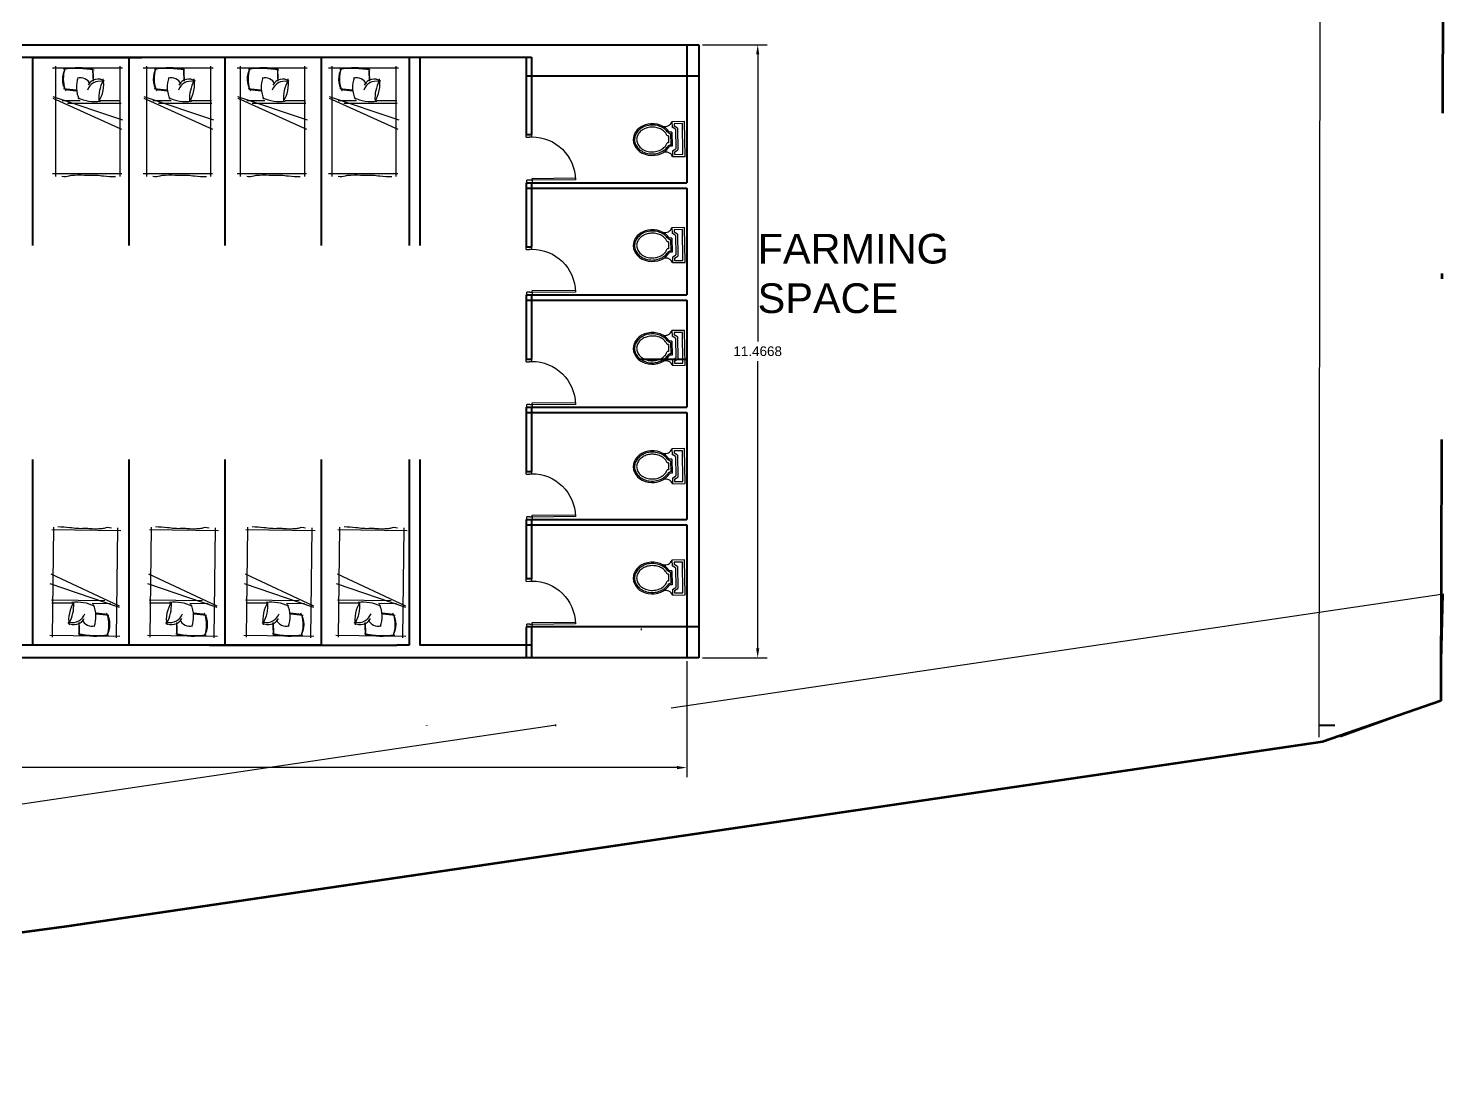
# Model space of a CAD drawing. Header units: metres. Extents: x -353 to 1688, y -477 to 135.
# Drawn here: x 529.86 to 556.46, y -219.18 to -199.3 of the extents above; entities that cross this region are included whole.
import ezdxf

# ---------------------------------------------------------------- set-up
doc = ezdxf.new("R2010")
doc.units = ezdxf.units.M
doc.header["$MEASUREMENT"] = 0
doc.linetypes.add('ACAD_ISO04W100', pattern=[30, 24, -3, 0, -3])
for name, color, linetype, lineweight in [('DIMENSION', 240, 'Continuous', 40), ('SITE BOUNDARY', 6, 'ACAD_ISO04W100', 60), ('WALL', 2, 'Continuous', 40)]:
    doc.layers.add(name, color=color, linetype=linetype, lineweight=lineweight)
doc.layers.add('door space', color=1, linetype='Continuous')
doc.layers.add('ID-LOOSE2', color=8, linetype='Continuous')
doc.layers.add('FURNITURE', color=130, linetype='Continuous', plot=False)
doc.layers.add('TEXT', color=141, linetype='Continuous', plot=False)
doc.styles.get("Standard").update_dxf_attribs({"font": 'arial.ttf'})
doc.dimstyles.new('Annotative', dxfattribs={"dimscale": 0, "dimtxt": 0.18, "dimasz": 0.18, "dimexe": 0.18, "dimexo": 0.0625, "dimgap": 0.09, "dimtad": 0, "dimtih": 1, "dimtoh": 1, "dimdec": 4, "dimzin": 0, "dimdsep": 46, "dimtxsty": 'Standard', "dimcen": 0.09, "dimadec": 0, "dimazin": 0, "dimtfac": 1, "dimtdec": 4, "dimtofl": 0, "dimtmove": 0, "dimatfit": 3, "dimfxl": 1, "dimtolj": 1, "dimtzin": 0, "dimarcsym": 0})

# ---------------------------------------------------------------- blocks, each defined once
blk = doc.blocks.new('A$C50846A53')
at = {"linetype": 'Continuous'}
for p, q in [((0, 0.74), (0, 0.56)), ((0.5, 0.74), (0, 0.74)), ((0.47, 0.71), (0.03, 0.71)), ((0.03, 0.71), (0.03, 0.59)), ((0.093, 0.64), (0.063, 0.59)), ((0.093, 0.64), (0.407, 0.64)), ((0.437, 0.59), (0.407, 0.64)), ((0.47, 0.59), (0.47, 0.71)), ((0.5, 0.56), (0.5, 0.74)), ((0, 0.56), (0.08, 0.56)), ((0.03, 0.59), (0.063, 0.59)), ((0.11, 0.61), (0.08, 0.56)), ((0.11, 0.61), (0.39, 0.61)), ((0.15, 0.557), (0.15, 0.52)), ((0.15, 0.557), (0.351, 0.557)), ((0.17, 0.537), (0.332, 0.537)), ((0.2, 0.507), (0.2, 0.488)), ((0.2, 0.507), (0.301, 0.507)), ((0.301, 0.507), (0.301, 0.488)), ((0.351, 0.557), (0.351, 0.52)), ((0.42, 0.56), (0.39, 0.61)), ((0.42, 0.56), (0.5, 0.56)), ((0.437, 0.59), (0.47, 0.59))]:
    blk.add_line(p, q, dxfattribs=at)
for centre, radius, start, end in [((-0.039, 0.461), 0.106, 344.642, 68.7339), ((0.11, 0.542), 0.06, 306.0032, 355.4798), ((0.391, 0.542), 0.06, 184.5202, 233.9959), ((0.539, 0.461), 0.106, 111.2661, 195.358)]:
    blk.add_arc(centre, radius, start, end, dxfattribs=at)
blk.add_ellipse((0.251, 0.274), major_axis=(0, 0.274), ratio=0.828948, start_param=0.459479, end_param=5.823706, dxfattribs=at)
for points, knots in [([(0.145, 0.493), (0.144, 0.492), (0.143, 0.491), (0.132, 0.483), (0.123, 0.475), (0.106, 0.457), (0.098, 0.447), (0.084, 0.426), (0.077, 0.415), (0.066, 0.391), (0.061, 0.378), (0.053, 0.352), (0.05, 0.339), (0.045, 0.311), (0.044, 0.298), (0.043, 0.27), (0.043, 0.256), (0.046, 0.228), (0.049, 0.215), (0.055, 0.188), (0.059, 0.175), (0.069, 0.15), (0.075, 0.138), (0.088, 0.116), (0.095, 0.105), (0.111, 0.085), (0.12, 0.077), (0.138, 0.06), (0.147, 0.053), (0.167, 0.041), (0.178, 0.036), (0.199, 0.028), (0.209, 0.025), (0.231, 0.021), (0.242, 0.02), (0.264, 0.02), (0.275, 0.021), (0.297, 0.026), (0.307, 0.029), (0.328, 0.038), (0.338, 0.044), (0.358, 0.057), (0.367, 0.064), (0.385, 0.081), (0.394, 0.09), (0.409, 0.11), (0.416, 0.121), (0.429, 0.144), (0.434, 0.156), (0.444, 0.181), (0.448, 0.194), (0.454, 0.221), (0.456, 0.235), (0.458, 0.262), (0.458, 0.276), (0.457, 0.304), (0.455, 0.318), (0.45, 0.345), (0.447, 0.358), (0.438, 0.384), (0.433, 0.396), (0.421, 0.42), (0.414, 0.431), (0.399, 0.452), (0.391, 0.461), (0.374, 0.479), (0.365, 0.486), (0.356, 0.493)], [0.542145, 0.542145, 0.542145, 0.542145, 0.562703, 0.562703, 0.724661, 0.724661, 0.886619, 0.886619, 1.048577, 1.048577, 1.210535, 1.210535, 1.372493, 1.372493, 1.534451, 1.534451, 1.696409, 1.696409, 1.858367, 1.858367, 2.020325, 2.020325, 2.182283, 2.182283, 2.344241, 2.344241, 2.506199, 2.506199, 2.668157, 2.668157, 2.830115, 2.830115, 2.992073, 2.992073, 3.154031, 3.154031, 3.315989, 3.315989, 3.477947, 3.477947, 3.639905, 3.639905, 3.801863, 3.801863, 3.963821, 3.963821, 4.125779, 4.125779, 4.287737, 4.287737, 4.449695, 4.449695, 4.611653, 4.611653, 4.773611, 4.773611, 4.935569, 4.935569, 5.097526, 5.097526, 5.259484, 5.259484, 5.421442, 5.421442, 5.5834, 5.5834, 5.741045, 5.741045, 5.741045, 5.741045]), ([(0.2, 0.488), (0.17, 0.474), (0.164, 0.47), (0.151, 0.46), (0.144, 0.454), (0.13, 0.439), (0.123, 0.431), (0.111, 0.413), (0.106, 0.404), (0.096, 0.384), (0.091, 0.373), (0.084, 0.352), (0.081, 0.34), (0.076, 0.317), (0.075, 0.305), (0.073, 0.282), (0.073, 0.27), (0.074, 0.246), (0.076, 0.234), (0.08, 0.211), (0.083, 0.2), (0.09, 0.178), (0.095, 0.167), (0.104, 0.147), (0.11, 0.138), (0.122, 0.12), (0.128, 0.112), (0.142, 0.097), (0.149, 0.09), (0.165, 0.078), (0.173, 0.073), (0.189, 0.064), (0.197, 0.06), (0.214, 0.055), (0.222, 0.053), (0.239, 0.05), (0.248, 0.05), (0.266, 0.051), (0.276, 0.052), (0.296, 0.057), (0.306, 0.061), (0.325, 0.071), (0.335, 0.077), (0.353, 0.091), (0.361, 0.099), (0.377, 0.117), (0.384, 0.127), (0.398, 0.149), (0.404, 0.161), (0.414, 0.185), (0.418, 0.198), (0.424, 0.225), (0.426, 0.239), (0.428, 0.267), (0.428, 0.281), (0.426, 0.309), (0.424, 0.323), (0.418, 0.349), (0.414, 0.363), (0.404, 0.387), (0.398, 0.399), (0.385, 0.421), (0.378, 0.431), (0.362, 0.449), (0.353, 0.458), (0.338, 0.469), (0.332, 0.474), (0.301, 0.488)], [0.459479, 0.459479, 0.459479, 0.459479, 0.567422, 0.567422, 0.720865, 0.720865, 0.874307, 0.874307, 1.02775, 1.02775, 1.181192, 1.181192, 1.334635, 1.334635, 1.488077, 1.488077, 1.64152, 1.64152, 1.794963, 1.794963, 1.948405, 1.948405, 2.101848, 2.101848, 2.25529, 2.25529, 2.408733, 2.408733, 2.562175, 2.562175, 2.715618, 2.715618, 2.86906, 2.86906, 3.022503, 3.022503, 3.175946, 3.175946, 3.356457, 3.356457, 3.536968, 3.536968, 3.717479, 3.717479, 3.89799, 3.89799, 4.078501, 4.078501, 4.259012, 4.259012, 4.439523, 4.439523, 4.620035, 4.620035, 4.800546, 4.800546, 4.981057, 4.981057, 5.161568, 5.161568, 5.342079, 5.342079, 5.52259, 5.52259, 5.703101, 5.703101, 5.823706, 5.823706, 5.823706, 5.823706])]:
    blk.add_open_spline(points, degree=3, knots=knots, dxfattribs=at)
blk = doc.blocks.new('*D123')
at = {"layer": 'Defpoints', "color": 0, "transparency": 16777216}
for p in [(542.401, -199.603), (543.499, -199.603), (542.401, -211.07)]:
    blk.add_point(p, dxfattribs=at)
at = {"layer": 'DIMENSION', "color": 0, "lineweight": -2, "transparency": 16777216}
for p, q in [((542.464, -199.603), (543.679, -199.603)), ((543.499, -199.783), (543.499, -205.154)), ((543.499, -210.89), (543.499, -205.518)), ((542.464, -211.07), (543.679, -211.07))]:
    blk.add_line(p, q, dxfattribs=at)
at = {"layer": 'DIMENSION', "color": 0, "transparency": 16777216}
for points in [[(543.469, -199.783), (543.529, -199.783), (543.499, -199.603)], [(543.469, -210.89), (543.529, -210.89), (543.499, -211.07)]]:
    blk.add_solid(points, dxfattribs=at)
at = {"layer": 'DIMENSION', "color": 0, "transparency": 16777216, "insert": (543.499, -205.336), "char_height": 0.18, "attachment_point": 5}
blk.add_mtext('\\A1;11.4668', dxfattribs=at)
blk = doc.blocks.new('*D124')
at = {"layer": 'Defpoints', "color": 0, "transparency": 16777216}
for p in [(511.518, -211.07), (542.171, -211.07), (511.518, -213.124)]:
    blk.add_point(p, dxfattribs=at)
at = {"layer": 'DIMENSION', "color": 0, "lineweight": -2, "transparency": 16777216}
for p, q in [((511.518, -211.132), (511.518, -213.304)), ((542.171, -211.132), (542.171, -213.304)), ((511.698, -213.124), (526.329, -213.124)), ((541.991, -213.124), (527.361, -213.124))]:
    blk.add_line(p, q, dxfattribs=at)
at = {"layer": 'DIMENSION', "color": 0, "transparency": 16777216}
for points in [[(511.698, -213.094), (511.698, -213.154), (511.518, -213.124)], [(541.991, -213.094), (541.991, -213.154), (542.171, -213.124)]]:
    blk.add_solid(points, dxfattribs=at)
at = {"layer": 'DIMENSION', "color": 0, "transparency": 16777216, "insert": (526.845, -213.124), "char_height": 0.18, "attachment_point": 5}
blk.add_mtext('\\A1;30.6531', dxfattribs=at)

msp = doc.modelspace()

# ---------------------------------------------------------------- linework, layer by layer
for p, q in [((553.9991, -212.55204), (554.08128, -149.4325)), ((556.32822, -209.87814), (541.88049, -212.01333)), ((556.27424, -211.87742), (556.32822, -209.87814)), ((541.32207, -210.51867), (541.32207, -210.55266)), ((556.27424, -211.87742), (554.39145, -212.55204)), ((539.72992, -212.33116), (506.49235, -217.24324))]:
    msp.add_line(p, q)
at = {"layer": 'door space'}
for p, q in [((539.1715, -201.28286), (539.27149, -201.28185)), ((539.172, -201.33285), (539.1715, -201.28286)), ((539.172, -201.33285), (539.232, -201.33225)), ((539.23195, -201.32725), (539.27195, -201.32685)), ((539.23195, -201.32725), (539.232, -201.33225)), ((539.27149, -201.28185), (539.27195, -201.32685)), ((539.24003, -202.13221), (539.18003, -202.13281)), ((539.18053, -202.18281), (539.18003, -202.13281)), ((539.24003, -202.13221), (539.24008, -202.13721)), ((539.28008, -202.13681), (539.24008, -202.13721)), ((539.27972, -202.10181), (540.08968, -202.09368)), ((539.28008, -202.13681), (539.27972, -202.10181)), ((540.09003, -202.12868), (539.28008, -202.13681)), ((539.28008, -202.13681), (539.28053, -202.18181)), ((539.28053, -202.18181), (539.18053, -202.18281)), ((539.1715, -203.38286), (539.27149, -203.38185)), ((539.172, -203.43285), (539.1715, -203.38286)), ((539.172, -203.43285), (539.232, -203.43225)), ((539.23195, -203.42725), (539.27195, -203.42685)), ((539.23195, -203.42725), (539.232, -203.43225)), ((539.27149, -203.38185), (539.27195, -203.42685)), ((539.24003, -204.23221), (539.18003, -204.23281)), ((539.18053, -204.28281), (539.18003, -204.23281)), ((539.24003, -204.23221), (539.24008, -204.23721)), ((539.28008, -204.23681), (539.24008, -204.23721)), ((539.27972, -204.20181), (540.08968, -204.19368)), ((539.28008, -204.23681), (539.27972, -204.20181)), ((540.09003, -204.22868), (539.28008, -204.23681)), ((539.28008, -204.23681), (539.28053, -204.28181)), ((539.28053, -204.28181), (539.18053, -204.28281)), ((539.1715, -205.48286), (539.27149, -205.48185)), ((539.172, -205.53285), (539.1715, -205.48286)), ((539.172, -205.53285), (539.232, -205.53225)), ((539.23195, -205.52725), (539.27195, -205.52685)), ((539.23195, -205.52725), (539.232, -205.53225)), ((539.27149, -205.48185), (539.27195, -205.52685)), ((539.24003, -206.33221), (539.18003, -206.33281)), ((539.18053, -206.38281), (539.18003, -206.33281)), ((539.28053, -206.38181), (539.18053, -206.38281)), ((539.24003, -206.33221), (539.24008, -206.33721)), ((539.28008, -206.33681), (539.24008, -206.33721)), ((539.27972, -206.30181), (540.08968, -206.29368)), ((539.28008, -206.33681), (539.27972, -206.30181)), ((540.09003, -206.32868), (539.28008, -206.33681)), ((539.28008, -206.33681), (539.28053, -206.38181)), ((539.1715, -207.58286), (539.27149, -207.58185)), ((539.172, -207.63285), (539.1715, -207.58286)), ((539.172, -207.63285), (539.232, -207.63225)), ((539.23195, -207.62725), (539.27195, -207.62685)), ((539.23195, -207.62725), (539.232, -207.63225)), ((539.27149, -207.58185), (539.27195, -207.62685)), ((539.24003, -208.43221), (539.18003, -208.43281)), ((539.18053, -208.48281), (539.18003, -208.43281)), ((539.28053, -208.48181), (539.18053, -208.48281)), ((539.24003, -208.43221), (539.24008, -208.43721)), ((539.28008, -208.43681), (539.24008, -208.43721)), ((539.27972, -208.40181), (540.08968, -208.39368)), ((539.28008, -208.43681), (539.27972, -208.40181)), ((540.09003, -208.42868), (539.28008, -208.43681)), ((539.28008, -208.43681), (539.28053, -208.48181)), ((539.1715, -209.58969), (539.27149, -209.58868)), ((539.172, -209.63969), (539.1715, -209.58969)), ((539.172, -209.63969), (539.232, -209.63908)), ((539.23195, -209.63408), (539.27195, -209.63368)), ((539.23195, -209.63408), (539.232, -209.63908)), ((539.27149, -209.58868), (539.27195, -209.63368)), ((539.24003, -210.43904), (539.18003, -210.43964)), ((539.18053, -210.48964), (539.18003, -210.43964)), ((539.28053, -210.48864), (539.18053, -210.48964)), ((539.24003, -210.43904), (539.24008, -210.44404)), ((539.28008, -210.44364), (539.24008, -210.44404)), ((539.27972, -210.40864), (540.08968, -210.40051)), ((539.28008, -210.44364), (539.27972, -210.40864)), ((540.09003, -210.43551), (539.28008, -210.44364)), ((539.28008, -210.44364), (539.28053, -210.48864))]:
    msp.add_line(p, q, dxfattribs=at)
at = {"layer": 'door space', "extrusion": (0, 0, -1)}
for centre in [(539.28008, -202.13681), (539.28008, -204.23681), (539.28008, -206.33681), (539.28008, -208.43681), (539.28008, -210.44364)]:
    msp.add_ellipse(centre, major_axis=(0.57848, -0.56698), ratio=1, start_param=3.92699082, end_param=5.49778714, dxfattribs=at)
at = {"layer": 'FURNITURE', "linetype": 'Continuous'}
for p, q in [((530.36698, -200.00451), (530.36698, -202.06625)), ((531.56698, -200.00451), (531.56698, -202.06625)), ((532.06611, -200.00451), (532.06611, -202.06625)), ((533.26611, -200.00451), (533.26611, -202.06625)), ((533.82225, -200.00451), (533.82225, -202.06625)), ((535.02225, -200.00451), (535.02225, -202.06625)), ((535.53279, -200.00451), (535.53279, -202.06625)), ((536.73279, -200.00451), (536.73279, -202.06625)), ((530.31788, -200.57289), (531.6198, -201.00463)), ((530.3183, -200.60192), (531.60274, -201.18225)), ((530.48943, -200.64415), (530.82799, -200.64415)), ((530.59179, -200.69495), (531.59347, -200.69495)), ((531.20478, -200.64415), (531.58391, -200.64415)), ((532.01701, -200.57289), (533.31893, -201.00463)), ((532.01742, -200.60192), (533.30187, -201.18225)), ((532.18855, -200.64415), (532.52712, -200.64415)), ((532.29092, -200.69495), (533.2926, -200.69495)), ((532.90391, -200.64415), (533.28304, -200.64415)), ((533.77316, -200.57289), (535.07508, -201.00463)), ((533.77357, -200.60192), (535.05802, -201.18225)), ((533.9447, -200.64415), (534.28327, -200.64415)), ((534.04707, -200.69495), (535.04875, -200.69495)), ((534.66006, -200.64415), (535.03918, -200.64415)), ((535.48369, -200.57289), (536.78561, -201.00463)), ((535.48411, -200.60192), (536.76856, -201.18225)), ((535.65524, -200.64415), (535.9938, -200.64415)), ((535.7576, -200.69495), (536.75928, -200.69495)), ((536.37059, -200.64415), (536.74972, -200.64415)), ((530.30895, -202.01155), (531.60397, -202.01155)), ((532.00808, -202.01155), (533.3031, -202.01155)), ((533.76423, -202.01155), (535.05925, -202.01155)), ((535.47476, -202.01155), (536.76978, -202.01155)), ((530.30895, -210.68478), (530.33255, -208.62317)), ((531.50887, -210.69852), (531.53247, -208.6369)), ((533.41643, -208.69227), (532.12149, -208.67745)), ((532.13551, -210.68478), (532.15911, -208.62317)), ((533.33544, -210.69852), (533.35903, -208.6369)), ((533.94084, -210.68478), (533.96444, -208.62317)), ((535.14076, -210.69852), (535.16436, -208.6369)), ((535.66121, -210.68478), (535.68481, -208.62317)), ((536.86113, -210.69852), (536.88473, -208.6369)), ((531.56439, -210.10169), (530.28667, -209.5067)), ((533.39095, -210.10169), (532.11323, -209.5067)), ((535.19628, -210.10169), (533.91855, -209.5067)), ((536.91665, -210.10169), (535.63893, -209.5067)), ((531.56447, -210.13073), (530.26758, -209.68412)), ((533.39103, -210.13073), (532.09414, -209.68412)), ((535.19636, -210.13073), (533.89947, -209.68412)), ((536.91673, -210.13073), (535.61984, -209.68412)), ((531.29197, -210.00554), (530.29036, -209.99408)), ((530.67844, -210.04932), (530.29934, -210.04499)), ((531.39375, -210.05751), (531.05521, -210.05364)), ((533.11854, -210.00554), (532.11693, -209.99408)), ((532.50501, -210.04932), (532.12591, -210.04499)), ((533.22032, -210.05751), (532.88177, -210.05364)), ((534.92386, -210.00554), (533.92225, -209.99408)), ((534.31033, -210.04932), (533.93123, -210.04499)), ((535.02564, -210.05751), (534.6871, -210.05364)), ((536.64423, -210.00554), (535.64262, -209.99408)), ((536.0307, -210.04932), (535.6516, -210.04499)), ((536.74601, -210.05751), (536.40747, -210.05364))]:
    msp.add_line(p, q, dxfattribs=at)
at = {"layer": 'FURNITURE', "color": 7, "linetype": 'Continuous'}
for p, q in [((530.30895, -200.03455), (531.61729, -200.03455)), ((532.00808, -200.03455), (533.31642, -200.03455)), ((533.76423, -200.03455), (535.07256, -200.03455)), ((535.47476, -200.03455), (536.7831, -200.03455)), ((531.56723, -210.66914), (530.25899, -210.65416)), ((533.3938, -210.66914), (532.08555, -210.65416)), ((535.19912, -210.66914), (533.89088, -210.65416)), ((536.91949, -210.66914), (535.61125, -210.65416))]:
    msp.add_line(p, q, dxfattribs=at)
at = {"layer": 'FURNITURE', "linetype": 'Continuous'}
for points in [[(530.48663, -202.05974, 0.15235432), (530.62334, -202.0513, 0.05352755), (530.66387, -202.04448, -0.05589674), (530.90597, -202.04203, 0.02697324), (530.99356, -202.04412, -0.03694731), (531.13138, -202.04216, -0.03644179), (531.26634, -202.05726, 0.02377551), (531.48882, -202.06779)], [(532.18576, -202.05974, 0.15235432), (532.32247, -202.0513, 0.05352755), (532.363, -202.04448, -0.05589674), (532.6051, -202.04203, 0.02697324), (532.69269, -202.04412, -0.03694731), (532.83051, -202.04216, -0.03644179), (532.96547, -202.05726, 0.02377551), (533.18795, -202.06779)], [(533.9419, -202.05974, 0.15235432), (534.07862, -202.0513, 0.05352755), (534.11915, -202.04448, -0.05589674), (534.36125, -202.04203, 0.02697324), (534.44884, -202.04412, -0.03694731), (534.58665, -202.04216, -0.03644179), (534.72161, -202.05726, 0.02377551), (534.9441, -202.06779)], [(535.65244, -202.05974, 0.15235432), (535.78915, -202.0513, 0.05352755), (535.82968, -202.04448, -0.05589674), (536.07178, -202.04203, 0.02697324), (536.15937, -202.04412, -0.03694731), (536.29719, -202.04216, -0.03644179), (536.43215, -202.05726, 0.02377551), (536.65463, -202.06779)], [(531.41275, -208.64204, 0.15235432), (531.27595, -208.64892, 0.05352755), (531.23534, -208.65528, -0.05589674), (530.99324, -208.65495, 0.02697324), (530.90567, -208.65186, -0.03694731), (530.76784, -208.65224, -0.03644179), (530.63307, -208.63561, 0.02377551), (530.41072, -208.62253)], [(533.23932, -208.64204, 0.15235432), (533.10252, -208.64892, 0.05352755), (533.06191, -208.65528, -0.05589674), (532.8198, -208.65495, 0.02697324), (532.73224, -208.65186, -0.03694731), (532.59441, -208.65224, -0.03644179), (532.45963, -208.63561, 0.02377551), (532.23728, -208.62253)], [(535.04464, -208.64204, 0.15235432), (534.90784, -208.64892, 0.05352755), (534.86723, -208.65528, -0.05589674), (534.62513, -208.65495, 0.02697324), (534.53756, -208.65186, -0.03694731), (534.39973, -208.65224, -0.03644179), (534.26496, -208.63561, 0.02377551), (534.04261, -208.62253)], [(536.76501, -208.64204, 0.15235432), (536.62821, -208.64892, 0.05352755), (536.5876, -208.65528, -0.05589674), (536.3455, -208.65495, 0.02697324), (536.25793, -208.65186, -0.03694731), (536.1201, -208.65224, -0.03644179), (535.98533, -208.63561, 0.02377551), (535.76298, -208.62253)]]:
    msp.add_lwpolyline(points, format="xyb", dxfattribs=at)
at = {"layer": 'FURNITURE', "color": 7, "linetype": 'Continuous'}
for centre, radius, start, end in [((530.88311, -200.25065), 0.38873, 147.509962, 213.833595), ((530.78458, -201.45196), 1.41732, 78.579336, 100.017214), ((531.26942, -200.39391), 0.51276, 159.302573, 206.502635), ((530.8254, -200.42836), 0.20995, 24.752318, 103.91918), ((531.16132, -200.45301), 0.20816, 54.167062, 153.84213), ((529.57316, -200.26055), 1.50512, 359.153578, 7.553295), ((530.64284, -200.3393), 0.62481, 328.654191, 9.197687), ((532.58224, -200.25065), 0.38873, 147.509962, 213.833595), ((532.48371, -201.45196), 1.41732, 78.579336, 100.017214), ((532.96854, -200.39391), 0.51276, 159.302573, 206.502635), ((532.52453, -200.42836), 0.20995, 24.752318, 103.91918), ((532.86045, -200.45301), 0.20816, 54.167062, 153.84213), ((531.27229, -200.26055), 1.50512, 359.153578, 7.553295), ((532.34196, -200.3393), 0.62481, 328.654191, 9.197687), ((534.33839, -200.25065), 0.38873, 147.509962, 213.833595), ((534.23985, -201.45196), 1.41732, 78.579336, 100.017214), ((534.72469, -200.39391), 0.51276, 159.302573, 206.502635), ((534.28068, -200.42836), 0.20995, 24.752318, 103.91918), ((534.6166, -200.45301), 0.20816, 54.167062, 153.84213), ((533.02844, -200.26055), 1.50512, 359.153578, 7.553295), ((534.09811, -200.3393), 0.62481, 328.654191, 9.197687), ((536.04892, -200.25065), 0.38873, 147.509962, 213.833595), ((535.95039, -201.45196), 1.41732, 78.579336, 100.017214), ((536.43523, -200.39391), 0.51276, 159.302573, 206.502635), ((535.99121, -200.42836), 0.20995, 24.752318, 103.91918), ((536.32713, -200.45301), 0.20816, 54.167062, 153.84213), ((534.73897, -200.26055), 1.50512, 359.153578, 7.553295), ((535.80865, -200.3393), 0.62481, 328.654191, 9.197687), ((530.79927, -199.20994), 1.25148, 258.116915, 267.884926), ((531.83403, -200.59945), 0.65945, 151.045551, 184.149692), ((532.49839, -199.20994), 1.25148, 258.116915, 267.884926), ((533.53316, -200.59945), 0.65945, 151.045551, 184.149692), ((534.25454, -199.20994), 1.25148, 258.116915, 267.884926), ((535.2893, -200.59945), 0.65945, 151.045551, 184.149692), ((535.96508, -199.20994), 1.25148, 258.116915, 267.884926), ((536.99984, -200.59945), 0.65945, 151.045551, 184.149692), ((531.09426, -199.95762), 0.70718, 243.959976, 279.347385), ((532.79339, -199.95762), 0.70718, 243.959976, 279.347385), ((534.54954, -199.95762), 0.70718, 243.959976, 279.347385), ((536.26007, -199.95762), 0.70718, 243.959976, 279.347385), ((531.23686, -210.36059), 0.62481, 147.998363, 188.541859), ((530.04873, -210.08682), 0.65945, 330.389723, 3.493864), ((530.7811, -210.73708), 0.70718, 63.304147, 98.691556), ((530.61095, -210.29881), 0.51276, 338.646744, 25.846806), ((533.06343, -210.36059), 0.62481, 147.998363, 188.541859), ((531.87529, -210.08682), 0.65945, 330.389723, 3.493864), ((532.60766, -210.73708), 0.70718, 63.304147, 98.691556), ((532.43751, -210.29881), 0.51276, 338.646744, 25.846806), ((534.86875, -210.36059), 0.62481, 147.998363, 188.541859), ((533.68062, -210.08682), 0.65945, 330.389723, 3.493864), ((534.41299, -210.73708), 0.70718, 63.304147, 98.691556), ((534.24284, -210.29881), 0.51276, 338.646744, 25.846806), ((536.58912, -210.36059), 0.62481, 147.998363, 188.541859), ((535.40099, -210.08682), 0.65945, 330.389723, 3.493864), ((536.13336, -210.73708), 0.70718, 63.304147, 98.691556), ((535.96321, -210.29881), 0.51276, 338.646744, 25.846806), ((530.71971, -210.24095), 0.20816, 233.511233, 333.186301), ((531.05533, -210.26945), 0.20995, 204.09649, 283.263351), ((531.06752, -211.48808), 1.25148, 77.461087, 87.229098), ((530.99559, -210.44648), 0.38873, 326.854133, 33.177766), ((532.54628, -210.24095), 0.20816, 233.511233, 333.186301), ((532.88189, -210.26945), 0.20995, 204.09649, 283.263351), ((532.89408, -211.48808), 1.25148, 77.461087, 87.229098), ((532.82215, -210.44648), 0.38873, 326.854133, 33.177766), ((534.3516, -210.24095), 0.20816, 233.511233, 333.186301), ((534.68722, -210.26945), 0.20995, 204.09649, 283.263351), ((534.69941, -211.48808), 1.25148, 77.461087, 87.229098), ((534.62748, -210.44648), 0.38873, 326.854133, 33.177766), ((536.07197, -210.24095), 0.20816, 233.511233, 333.186301), ((536.40759, -210.26945), 0.20995, 204.09649, 283.263351), ((536.41978, -211.48808), 1.25148, 77.461087, 87.229098), ((536.34785, -210.44648), 0.38873, 326.854133, 33.177766), ((532.30556, -210.45158), 1.50512, 178.497749, 186.897466), ((531.10787, -209.24638), 1.41732, 257.923507, 279.361386), ((534.13213, -210.45158), 1.50512, 178.497749, 186.897466), ((532.93443, -209.24638), 1.41732, 257.923507, 279.361386), ((535.93745, -210.45158), 1.50512, 178.497749, 186.897466), ((534.73976, -209.24638), 1.41732, 257.923507, 279.361386), ((537.65782, -210.45158), 1.50512, 178.497749, 186.897466), ((536.46013, -209.24638), 1.41732, 257.923507, 279.361386)]:
    msp.add_arc(centre, radius, start, end, dxfattribs=at)
at = {"layer": 'FURNITURE', "linetype": 'Continuous'}
for centre, radius, start, end in [((531.17409, -200.23951), 0.66193, 163.926349, 197.140869), ((530.75881, -201.78212), 1.7363, 79.04869, 97.940841), ((533.97328, -200.04376), 2.91289, 180.106285, 184.331167), ((532.87322, -200.23951), 0.66193, 163.926349, 197.140869), ((532.45794, -201.78212), 1.7363, 79.04869, 97.940841), ((535.67241, -200.04376), 2.91289, 180.106285, 184.331167), ((534.62937, -200.23951), 0.66193, 163.926349, 197.140869), ((534.21408, -201.78212), 1.7363, 79.04869, 97.940841), ((537.42856, -200.04376), 2.91289, 180.106285, 184.331167), ((536.3399, -200.23951), 0.66193, 163.926349, 197.140869), ((535.92462, -201.78212), 1.7363, 79.04869, 97.940841), ((539.13909, -200.04376), 2.91289, 180.106285, 184.331167), ((529.56078, -210.42896), 10.04598, 83.213222, 84.547616), ((531.20003, -200.53239), 0.24841, 78.041256, 160.834226), ((531.25991, -210.42896), 10.04598, 83.213222, 84.547616), ((532.89916, -200.53239), 0.24841, 78.041256, 160.834226), ((533.01606, -210.42896), 10.04598, 83.213222, 84.547616), ((534.65531, -200.53239), 0.24841, 78.041256, 160.834226), ((534.72659, -210.42896), 10.04598, 83.213222, 84.547616), ((536.36584, -200.53239), 0.24841, 78.041256, 160.834226), ((530.68192, -210.16113), 0.24841, 257.385428, 340.178398), ((532.43434, -200.28398), 10.04598, 262.557393, 263.891788), ((530.7045, -210.45428), 0.66193, 343.270521, 16.48504), ((532.50848, -210.16113), 0.24841, 257.385428, 340.178398), ((534.2609, -200.28398), 10.04598, 262.557393, 263.891788), ((532.53106, -210.45428), 0.66193, 343.270521, 16.48504), ((534.3138, -210.16113), 0.24841, 257.385428, 340.178398), ((536.06622, -200.28398), 10.04598, 262.557393, 263.891788), ((534.33639, -210.45428), 0.66193, 343.270521, 16.48504), ((536.03418, -210.16113), 0.24841, 257.385428, 340.178398), ((537.7866, -200.28398), 10.04598, 262.557393, 263.891788), ((536.05676, -210.45428), 0.66193, 343.270521, 16.48504), ((531.13741, -208.91654), 1.7363, 258.392862, 277.285012), ((527.90325, -210.61799), 2.91289, 359.450456, 3.675338), ((532.96398, -208.91654), 1.7363, 258.392862, 277.285012), ((529.72981, -210.61799), 2.91289, 359.450456, 3.675338), ((534.7693, -208.91654), 1.7363, 258.392862, 277.285012), ((531.53514, -210.61799), 2.91289, 359.450456, 3.675338), ((536.48967, -208.91654), 1.7363, 258.392862, 277.285012), ((533.25551, -210.61799), 2.91289, 359.450456, 3.675338)]:
    msp.add_arc(centre, radius, start, end, dxfattribs=at)
at = {"layer": 'ID-LOOSE2', "linetype": 'Continuous'}
for p, q in [((531.58986, -208.69227), (530.29493, -208.67745)), ((535.22175, -208.69227), (533.92682, -208.67745)), ((536.94212, -208.69227), (535.64719, -208.67745))]:
    msp.add_line(p, q, dxfattribs=at)
at = {"layer": 'SITE BOUNDARY'}
for p, q in [((556.45769, -146.78382), (556.27424, -211.87742)), ((556.27424, -211.87742), (554.06349, -212.64346)), ((554.06349, -212.64346), (530.57143, -216.0985)), ((530.57143, -216.0985), (506.98242, -219.1832))]:
    msp.add_line(p, q, dxfattribs=at)
at = {"layer": 'WALL'}
for p, q in [((513.5115, -199.60281), (537.3715, -199.60281)), ((537.3715, -199.60281), (539.1715, -199.60281)), ((539.1715, -199.60281), (542.4015, -199.60281)), ((542.1715, -199.60281), (542.1715, -202.18281)), ((542.4015, -199.60281), (542.4015, -211.06964)), ((554.01595, -199.60877), (554.01625, -199.60877)), ((513.7415, -199.83281), (536.97841, -199.83281)), ((529.9415, -203.35732), (529.9415, -199.83281)), ((529.94841, -199.83964), (531.97841, -199.83964)), ((531.7415, -203.35732), (531.7415, -199.83281)), ((533.5415, -203.35732), (533.5415, -199.83281)), ((535.3415, -203.35732), (535.3415, -199.83281)), ((536.97841, -199.83281), (536.97841, -203.35732)), ((536.97841, -199.83281), (539.2715, -199.83281)), ((537.17841, -199.83281), (537.17841, -203.35732)), ((539.1715, -199.83281), (539.1715, -201.28281)), ((539.2715, -199.83281), (539.2715, -201.28281)), ((539.1715, -200.18281), (542.4015, -200.18281)), ((539.1715, -201.28281), (539.2715, -201.28281)), ((539.1715, -202.18281), (542.1715, -202.18281)), ((539.1715, -202.18281), (539.1715, -203.38281)), ((539.1715, -202.28281), (542.1715, -202.28281)), ((539.2715, -202.18281), (539.2715, -203.38281)), ((542.1715, -202.28281), (542.1715, -204.28281)), ((539.1715, -203.38281), (539.2715, -203.38281)), ((539.1715, -204.28281), (542.1715, -204.28281)), ((539.1715, -204.28281), (539.1715, -205.48281)), ((539.1715, -204.38281), (542.1715, -204.38281)), ((539.2715, -204.28281), (539.2715, -205.48281)), ((542.1715, -204.38281), (542.1715, -206.38281)), ((539.1715, -205.48281), (539.2715, -205.48281)), ((541.26347, -205.48281), (542.1715, -205.48281)), ((539.1715, -206.38281), (542.1715, -206.38281)), ((539.1715, -206.38281), (539.1715, -207.58281)), ((539.2715, -206.38281), (539.2715, -207.58281)), ((539.1715, -206.48281), (542.1715, -206.48281)), ((542.1715, -206.48281), (542.1715, -208.48281)), ((529.9415, -210.83281), (529.9415, -207.35732)), ((531.7415, -210.83281), (531.7415, -207.35732)), ((533.5415, -210.83281), (533.5415, -207.35732)), ((535.3415, -210.83281), (535.3415, -207.35732)), ((536.97841, -207.35732), (536.97841, -210.83281)), ((537.17841, -207.35732), (537.17841, -210.83281)), ((539.1715, -207.58281), (539.2715, -207.58281)), ((539.1715, -208.48281), (542.1715, -208.48281)), ((539.1715, -208.48281), (539.1715, -209.58964)), ((539.2715, -208.48281), (539.2715, -209.58964)), ((539.1715, -208.58281), (542.1715, -208.58281)), ((542.1715, -208.58281), (542.1715, -211.06964)), ((539.2715, -209.58964), (539.1715, -209.58964)), ((542.4015, -210.48964), (539.1715, -210.48964)), ((539.1715, -210.48964), (539.1715, -211.06964)), ((539.2715, -210.48964), (539.2715, -211.06964)), ((535.3415, -210.83281), (511.74841, -210.83281)), ((536.74841, -210.83964), (533.24841, -210.83964)), ((536.97841, -210.83281), (536.74841, -210.83281)), ((539.2715, -210.83281), (537.17841, -210.83281)), ((542.4015, -211.06964), (511.51841, -211.06964)), ((537.30683, -212.32747), (537.30683, -212.3343)), ((539.72992, -212.3343), (539.70865, -212.3343)), ((554.29194, -212.3343), (553.99938, -212.3343))]:
    msp.add_line(p, q, dxfattribs=at)

# ---------------------------------------------------------------- block references
at = {"layer": 'FURNITURE', "color": 7, "xscale": 1.304845739735994, "yscale": 1.304845739735994, "zscale": 1.304845739735994, "rotation": 270.9541120187831}
for p in [(541.16483, -201.05389, -0.00087), (541.16483, -203.03719, -0.00087), (541.16483, -204.96074, -0.00087), (541.16483, -207.17269, -0.00087), (541.16483, -209.25618, -0.00087)]:
    msp.add_blockref('A$C50846A53', p, dxfattribs=at)

# ---------------------------------------------------------------- texts
at = {"layer": 'TEXT', "insert": (543.4978, -203.13943), "char_height": 0.5553807, "attachment_point": 1}
msp.add_mtext_dynamic_manual_height_columns('FARMING SPACE', width=0.0644033, gutter_width=2.7769, heights=[0], dxfattribs=at)

# ---------------------------------------------------------------- dimensions: what is measured, and where the dimension line sits
at = {"layer": 'DIMENSION'}
dim = msp.add_linear_dim(base=(543.49929, -199.60281), p1=(542.4015, -211.06964), p2=(542.4015, -199.60281), angle=90, dimstyle='Annotative', dxfattribs=at)
dim.commit()
dim.dimension.update_dxf_attribs({"geometry": '*D123', "text_midpoint": (543.49929, -205.33623)})
dim = msp.add_linear_dim(base=(511.51841, -213.12406), p1=(542.1715, -211.06964), p2=(511.51841, -211.06964), dimstyle='Annotative', dxfattribs=at)
dim.commit()
dim.dimension.update_dxf_attribs({"geometry": '*D124', "text_midpoint": (526.84495, -213.12406)})

doc.saveas('drawing.dxf')
